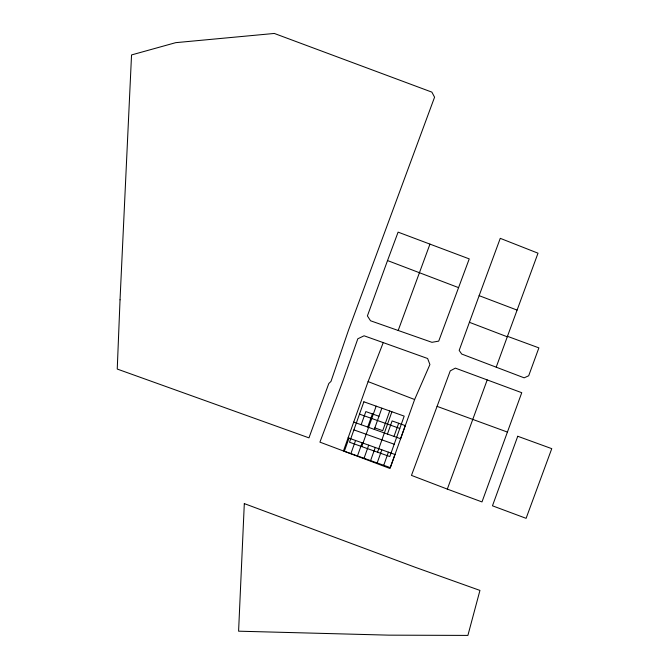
<?xml version="1.0" encoding="UTF-8"?>
<svg xmlns="http://www.w3.org/2000/svg" width="669" height="669" viewBox="0 0 669 669"><rect width="100%" height="100%" fill="white"/><g stroke="black" fill="none" stroke-linecap="round" stroke-linejoin="round"><path stroke-width="1" d="M343.448 450.973L368.092 381.614L383.245 342.612L427.616 358.5L429.916 364.53L414.629 399.527L389.994 468.492L319.924 442.134L342.745 381.422L357.831 338.773L364.078 335.796L383.245 342.612M349.001 438.153L344.334 451.282L390.303 467.623L394.969 454.485M350.899 453.615L355.565 440.486M361.168 424.723L365.834 411.586L378.972 416.26M357.463 455.957L362.138 442.819M367.733 427.056L372.407 413.919M361.778 446.591L376.154 406.158M364.036 458.29L368.703 445.153M374.306 429.389L381.84 408.182M370.601 460.623L375.267 447.486M389.726 410.983L382.718 430.685L374.841 427.884M377.542 452.194L391.909 411.761M377.165 462.956L381.84 449.819M387.435 434.056L392.109 420.926L405.238 425.593L400.572 438.73M383.738 465.29L388.405 452.152M394.008 436.397L398.674 423.26M387.535 260.559L367.398 315.91L370.534 320.769L431.94 342.319L438.713 341.123L469.237 258.895L398.097 232.135L387.535 260.559L458.566 287.628M469.412 322.307L507.286 336.8L538.01 253.191L500.261 238.34L479.138 295.665L459.168 350.405L461.694 354.035L524.145 377.834L528.686 375.777L538.88 347.872L507.462 336.315L496.239 367.08M398.197 330.436L429.958 244.118M447.318 489.106L411.468 475.391L450.254 370.869L455.363 368.126L521.753 392.703L481.989 501.926L447.318 489.106L487.199 379.917M359.496 414.136L399.794 428.453M353.717 422.072L400.622 438.747M353.893 429.891L394.192 444.216M348.114 437.835L394.994 454.494M437.083 406.367L507.42 432.074M479.138 295.665L517.037 310.073M368.092 381.614L414.629 399.527M120.035 299.821L117.242 369.054L308.961 437.861L328.797 383.521L330.979 381.422L348.499 330.21L434.574 97.189L431.873 92.13L274.315 33.45L175.738 42.657L131.542 54.933L120.035 299.821M244.31 503.606L238.59 631.185L388.748 635.149L467.89 635.416L479.941 590.418L415.14 567.253L244.31 503.606M363.877 401.793L349.511 442.234L389.81 456.551L404.185 416.118L363.877 401.793M517.747 436.263L492.468 505.806L526.102 518.333L551.758 448.656L517.747 436.263"/></g></svg>
